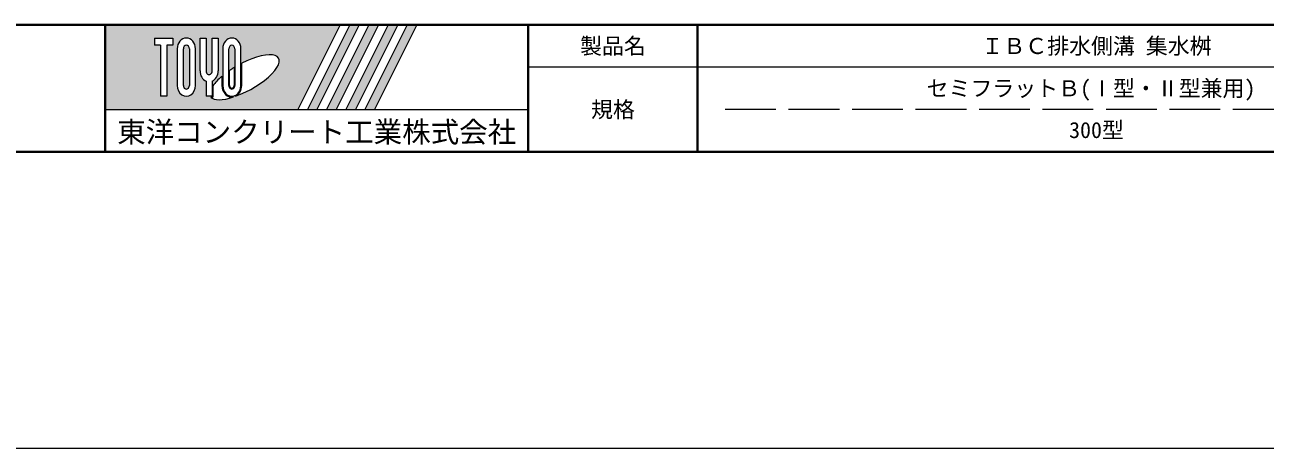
# Model space of a CAD drawing. Units: millimetres at full size; details may follow other scales. Extents: x -22536 to 51867, y -19720 to 38340.
# Drawn here: x -17534 to -14603, y 30700 to 31700 of the extents above; entities that cross this region are included whole.
import ezdxf
from ezdxf.enums import TextEntityAlignment as Align

# ---------------------------------------------------------------- set-up
doc = ezdxf.new("R2010")
doc.units = ezdxf.units.MM
doc.header["$LTSCALE"] = 20
doc.linetypes.add('DASHED', pattern=[7.5, 6, -1.5])
for name, color, linetype, lineweight in [('0_2', 5, 'Continuous', 13), ('図枠', 7, 'Continuous', 5), ('補助線', 8, 'Continuous', 13)]:
    doc.layers.add(name, color=color, linetype=linetype, lineweight=lineweight)
doc.styles.add('ＭＳ ゴシック', font='')
doc.styles.get('ＭＳ ゴシック').set_extended_font_data('MS Gothic')

msp = doc.modelspace()

# ---------------------------------------------------------------- hatches: boundary and pattern name
at = {"layer": '図枠'}
h = msp.add_hatch(color=256, dxfattribs=at)
h.paths.add_polyline_path([(-17343.88, 31700), (-17343.88, 31500), (-16888.56, 31500), (-16788.56, 31700)])
edge = h.paths.add_edge_path(flags=16)
edge.add_ellipse((-17014.43, 31576.16), major_axis=(80.81, 45.23), ratio=0.3471473, start_angle=-144.31122, end_angle=72.1899, ccw=False)
edge.add_ellipse((-17044.35, 31556.63), major_axis=(0, 27.5), ratio=0.8463542, start_angle=-160.70346, end_angle=-90)
edge.add_line((-17021.08, 31556.63), (-17021.08, 31609.06))
edge = h.paths.add_edge_path(flags=16)
edge.add_ellipse((-17044.35, 31643.37), major_axis=(0, 25.38), ratio=0.8463542, start_angle=-90, end_angle=90, ccw=False)
edge.add_line((-17022.87, 31643.37), (-17022.87, 31556.63))
edge.add_ellipse((-17044.35, 31556.63), major_axis=(0, 25.38), ratio=0.8463542, start_angle=90, end_angle=-90, ccw=False)
edge.add_line((-17065.84, 31556.63), (-17065.84, 31643.37))
edge = h.paths.add_edge_path(flags=16)
edge.add_line((-17037.19, 31643.37), (-17037.19, 31556.63))
edge.add_ellipse((-17044.35, 31556.63), major_axis=(0, 8.46), ratio=0.8463542, start_angle=90, end_angle=-90, ccw=False)
edge.add_line((-17051.51, 31556.63), (-17051.51, 31643.37))
edge.add_ellipse((-17044.35, 31643.37), major_axis=(0, 8.46), ratio=0.8463542, start_angle=-90, end_angle=90, ccw=False)
edge = h.paths.add_edge_path(flags=16)
edge.add_line((-17038.98, 31599.04), (-17038.98, 31556.63))
edge.add_ellipse((-17044.35, 31556.63), major_axis=(0, 6.35), ratio=0.8463542, start_angle=90, end_angle=-90, ccw=False)
edge.add_line((-17049.72, 31556.63), (-17049.72, 31592.09))
edge.add_ellipse((-17014.43, 31576.16), major_axis=(80.81, 45.23), ratio=0.3471473, start_angle=107.79174, end_angle=126.47132, ccw=False)
edge = h.paths.add_edge_path(flags=16)
edge.add_ellipse((-17098.06, 31591.01), major_axis=(0, 25.38), ratio=0.8463542, start_angle=-163.34117, end_angle=-90, ccw=False)
edge.add_line((-17090.9, 31567.08), (-17090.9, 31531.25))
edge.add_line((-17090.9, 31531.25), (-17105.23, 31531.25))
edge.add_line((-17105.23, 31531.25), (-17105.23, 31567.08))
edge.add_ellipse((-17098.06, 31591.01), major_axis=(0, 25.38), ratio=0.8463542, start_angle=90, end_angle=163.34117, ccw=False)
edge.add_line((-17119.55, 31591.01), (-17119.55, 31668.75))
edge.add_line((-17119.55, 31668.75), (-17105.23, 31668.75))
edge.add_line((-17105.23, 31668.75), (-17105.23, 31591.01))
edge.add_ellipse((-17098.06, 31591.01), major_axis=(0, 8.46), ratio=0.8463542, start_angle=90, end_angle=-90)
edge.add_line((-17090.9, 31591.01), (-17090.9, 31668.75))
edge.add_line((-17090.9, 31668.75), (-17076.58, 31668.75))
edge.add_line((-17076.58, 31668.75), (-17076.58, 31591.01))
edge = h.paths.add_edge_path(flags=16)
edge.add_line((-17067.63, 31578.53), (-17067.63, 31556.63))
edge.add_ellipse((-17044.35, 31556.63), major_axis=(0, 27.5), ratio=0.8463542, start_angle=90, end_angle=-171.54427)
edge.add_ellipse((-17014.43, 31576.16), major_axis=(80.81, 45.23), ratio=0.3471473, start_angle=-178.64954, end_angle=-148.29244, ccw=False)
edge.add_line((-17093.99, 31529.13), (-17089.11, 31529.13))
edge.add_line((-17089.11, 31529.13), (-17089.11, 31555.95))
edge.add_ellipse((-17014.43, 31576.16), major_axis=(80.81, 45.23), ratio=0.3471473, start_angle=148.21912, end_angle=165.90812, ccw=False)
edge = h.paths.add_edge_path(flags=16)
edge.add_ellipse((-17151.78, 31643.37), major_axis=(0, 25.38), ratio=0.8463542, start_angle=-90, end_angle=90, ccw=False)
edge.add_line((-17130.29, 31643.37), (-17130.29, 31556.63))
edge.add_ellipse((-17151.78, 31556.63), major_axis=(0, 25.38), ratio=0.8463542, start_angle=90, end_angle=-90, ccw=False)
edge.add_line((-17173.26, 31556.63), (-17173.26, 31643.37))
edge = h.paths.add_edge_path(flags=16)
edge.add_line((-17144.61, 31643.37), (-17144.61, 31556.63))
edge.add_ellipse((-17151.78, 31556.63), major_axis=(0, 8.46), ratio=0.8463542, start_angle=90, end_angle=-90, ccw=False)
edge.add_line((-17158.94, 31556.63), (-17158.94, 31643.37))
edge.add_ellipse((-17151.78, 31643.37), major_axis=(0, 8.46), ratio=0.8463542, start_angle=-90, end_angle=90, ccw=False)
h.paths.add_polyline_path([(-17184, 31668.75), (-17184, 31651.83), (-17198.32, 31651.83), (-17198.32, 31531.25), (-17212.65, 31531.25), (-17212.65, 31651.83), (-17226.97, 31651.83), (-17226.97, 31668.75)], flags=16)
for points in [[(-16865.88, 31500), (-16843.19, 31500), (-16743.19, 31700), (-16765.88, 31700)], [(-16697.81, 31700), (-16720.5, 31700), (-16820.5, 31500), (-16797.81, 31500)], [(-16652.44, 31700), (-16675.13, 31700), (-16775.13, 31500), (-16752.44, 31500)], [(-16607.06, 31700), (-16629.75, 31700), (-16729.75, 31500), (-16707.06, 31500)]]:
    msp.add_hatch(color=256, dxfattribs=at).paths.add_polyline_path(points)

# ---------------------------------------------------------------- linework, layer by layer
at = {"layer": '0_2'}
msp.add_line((-22536.1, 30700), (-3267.22, 30700), dxfattribs=at)
at = {"layer": '図枠', "lineweight": 40}
for p, q in [((-20868.88, 31700), (-13068.88, 31700)), ((-17343.88, 31400), (-17343.88, 31700)), ((-16343.88, 31400), (-16343.88, 31700)), ((-15943.88, 31400), (-15943.88, 31700)), ((-20868.88, 31400), (-13068.88, 31400)), ((-20868.88, 31400), (-13068.88, 31400))]:
    msp.add_line(p, q, dxfattribs=at)
at = {"layer": '図枠'}
for p, q in [((-17343.88, 31700), (-16788.56, 31700)), ((-16788.56, 31700), (-16888.56, 31500)), ((-16765.88, 31700), (-16865.88, 31500)), ((-16743.19, 31700), (-16843.19, 31500)), ((-16720.5, 31700), (-16820.5, 31500)), ((-16697.81, 31700), (-16797.81, 31500)), ((-16675.13, 31700), (-16775.13, 31500)), ((-16765.88, 31700), (-16743.19, 31700)), ((-16652.44, 31700), (-16752.44, 31500)), ((-16629.75, 31700), (-16729.75, 31500)), ((-16720.5, 31700), (-16697.81, 31700)), ((-16607.06, 31700), (-16707.06, 31500)), ((-16675.13, 31700), (-16652.44, 31700)), ((-16629.75, 31700), (-16607.06, 31700)), ((-17226.97, 31668.75), (-17226.97, 31651.83)), ((-17226.97, 31668.75), (-17184, 31668.75)), ((-17184, 31668.75), (-17184, 31651.83)), ((-17119.55, 31668.75), (-17105.23, 31668.75)), ((-17119.55, 31591.01), (-17119.55, 31668.75)), ((-17105.23, 31668.75), (-17105.23, 31591.01)), ((-17090.9, 31668.75), (-17076.58, 31668.75)), ((-17090.9, 31591.01), (-17090.9, 31668.75)), ((-17076.58, 31668.75), (-17076.58, 31591.01)), ((-17212.65, 31651.83), (-17226.97, 31651.83)), ((-17212.65, 31651.83), (-17212.65, 31531.25)), ((-17198.32, 31651.83), (-17198.32, 31531.25)), ((-17184, 31651.83), (-17198.32, 31651.83)), ((-17173.26, 31643.37), (-17173.26, 31556.63)), ((-17158.94, 31556.63), (-17158.94, 31643.37)), ((-17144.61, 31643.37), (-17144.61, 31556.63)), ((-17130.29, 31556.63), (-17130.29, 31643.37)), ((-17065.84, 31643.37), (-17065.84, 31556.63)), ((-17051.51, 31556.63), (-17051.51, 31643.37)), ((-17037.19, 31643.37), (-17037.19, 31556.63)), ((-17022.87, 31556.63), (-17022.87, 31643.37)), ((-17038.98, 31599.04), (-17038.98, 31556.63)), ((-17021.08, 31556.63), (-17021.08, 31609.06)), ((-17105.23, 31567.08), (-17105.23, 31531.25)), ((-17090.9, 31567.08), (-17090.9, 31531.25)), ((-17067.63, 31578.53), (-17067.63, 31556.63)), ((-17049.72, 31556.63), (-17049.72, 31592.09)), ((-17089.11, 31555.95), (-17089.11, 31529.13)), ((-17198.32, 31531.25), (-17212.65, 31531.25)), ((-17090.9, 31531.25), (-17105.23, 31531.25)), ((-17093.99, 31529.13), (-17089.11, 31529.13)), ((-17343.88, 31500), (-16888.56, 31500)), ((-16865.88, 31500), (-16843.19, 31500)), ((-16820.5, 31500), (-16797.81, 31500)), ((-16775.13, 31500), (-16752.44, 31500)), ((-16729.75, 31500), (-16707.06, 31500))]:
    msp.add_line(p, q, dxfattribs=at)
at = {"layer": '図枠', "lineweight": 13}
msp.add_line((-13068.88, 31600), (-16343.88, 31600), dxfattribs=at)
at = {"layer": '図枠', "linetype": 'DASHED', "lineweight": 9}
msp.add_line((-14108.88, 31500), (-15893.88, 31500), dxfattribs=at)
at = {"layer": '図枠'}
for centre, major_axis, ratio, start_param, end_param in [((-17151.78, 31643.37), (0, 25.38), 0.846354, 4.712389, 7.8539816), ((-17151.78, 31643.37), (0, 8.46), 0.846354, 4.712389, 7.8539816), ((-17044.35, 31643.37), (0, 25.38), 0.846354, 4.712389, 7.8539816), ((-17044.35, 31643.37), (0, 8.46), 0.846354, 4.712389, 7.8539816), ((-17014.43, 31576.16), (80.81, 45.23), 0.347147, 4.2621853, 7.7429163), ((-17014.43, 31576.16), (80.81, 45.23), 0.347147, 1.6817405, 1.8219833), ((-17098.06, 31591.01), (0, 25.38), 0.846354, 1.5707963, 2.8017557), ((-17098.06, 31591.01), (0, 8.46), 0.846354, 1.5707963, 4.712389), ((-17098.06, 31591.01), (0, 25.38), 0.846354, 3.4814296, 4.712389), ((-17014.43, 31576.16), (80.81, 45.23), 0.347147, 2.0815197, 2.5155126), ((-17151.78, 31556.63), (0, 25.38), 0.846354, 1.5707963, 4.712389), ((-17151.78, 31556.63), (0, 8.46), 0.846354, 1.5707963, 4.712389), ((-17044.35, 31556.63), (0, 27.5), 0.846354, 1.5707963, 3.3154679), ((-17044.35, 31556.63), (0, 25.38), 0.846354, 1.5707963, 4.712389), ((-17044.35, 31556.63), (0, 8.46), 0.846354, 1.5707963, 4.712389), ((-17044.35, 31556.63), (0, 6.35), 0.846354, 1.5707963, 4.712389), ((-17044.35, 31556.63), (0, 27.5), 0.846354, 3.5338438, 4.712389), ((-17014.43, 31576.16), (80.81, 45.23), 0.347147, 3.2093975, 4.2004451)]:
    msp.add_ellipse(centre, major_axis=major_axis, ratio=ratio, start_param=start_param, end_param=end_param, dxfattribs=at)
at = {"layer": '補助線'}
msp.add_line((-17343.88, 31500), (-16343.88, 31500), dxfattribs=at)

# ---------------------------------------------------------------- texts
at = {"layer": '図枠', "style": 'ＭＳ ゴシック'}
for s, height, p in [('製品名', 37.98, (-16143.88, 31650)), ('ＩＢＣ排水側溝 集水桝', 37.98, (-15001.38, 31650)), ('セミフラットＢ(Ⅰ型・Ⅱ型兼用) ', 37.98, (-15001.38, 31550)), ('規格', 37.98, (-16143.88, 31500)), ('東洋コンクリート工業株式会社', 49.37, (-16843.88, 31446.88)), ('300型', 37.98, (-15001.38, 31451.48))]:
    msp.add_text(s, height=height, dxfattribs=at).set_placement(p, align=Align.MIDDLE_CENTER)

doc.saveas('drawing.dxf')
